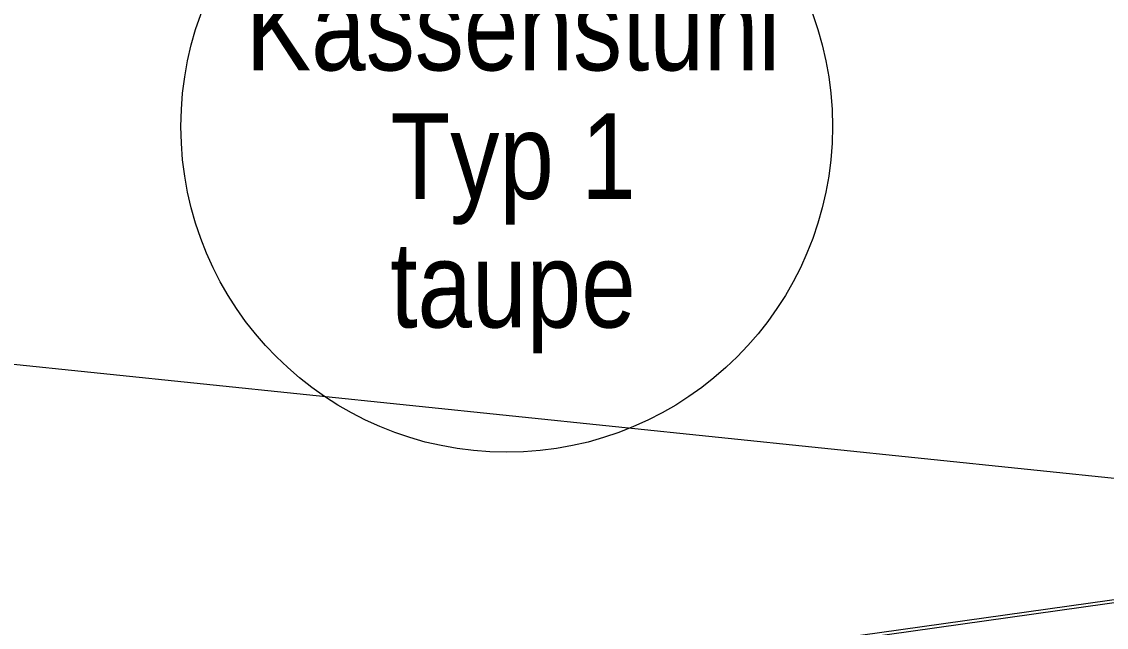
# Model space of a CAD drawing. Header units: millimetres. Extents: x 2027740 to 2136289, y -1533552 to -1491502.
# Drawn here: x 2099102 to 2099765, y -1503443 to -1503073 of the extents above; entities that cross this region are included whole.
import ezdxf

# ---------------------------------------------------------------- set-up
doc = ezdxf.new("R2010")
doc.units = ezdxf.units.MM
doc.header["$MEASUREMENT"] = 0
doc.linetypes.add('AUSGEZOGEN', pattern=[0])
doc.linetypes.add('DGN Style 2', pattern=[375.045563, 225.027338, -150.018225])
for name, color, linetype, lineweight in [('10_Einrichtung', 7, 'Continuous', 0), ('11_Schraffur', 9, 'Continuous', 0), ('16_Brandschutz_Radien', 94, 'DGN Style 2', 13)]:
    doc.layers.add(name, color=color, linetype=linetype, lineweight=lineweight)
doc.styles.add('Rossmann', font='ARIALN.TTF', dxfattribs={"height": 100})

# ---------------------------------------------------------------- blocks, each defined once
blk = doc.blocks.new('Kassenstuhl Typ 1 taupe')
at = {"layer": '10_Einrichtung', "color": 1, "linetype": 'Continuous', "lineweight": 0}
blk.add_circle((0, 0), 199.15, dxfattribs=at)
at = {"layer": '10_Einrichtung', "color": 1, "linetype": 'Continuous', "lineweight": 0, "insert": (3.85, -26.05), "char_height": 52.3634, "width": 235.7597, "attachment_point": 5, "line_spacing_factor": 0.9, "style": 'Rossmann'}
blk.add_mtext('\\C1;Kassenstuhl\\PTyp 1\\Ptaupe', dxfattribs=at)
blk = doc.blocks.new('*U847')
at = {"layer": '10_Einrichtung', "color": 1, "linetype": 'Continuous', "lineweight": 0}
for p, q in [((3.9159, 2.9733), (6.1699, 3.2901)), ((6.1392, 3.2656), (3.9187, 2.9535))]:
    blk.add_line(p, q, dxfattribs=at)
blk = doc.blocks.new('*U842')
at = {"layer": '10_Einrichtung', "color": 1, "linetype": 'Continuous', "lineweight": 0, "xscale": 0.01, "yscale": 0.01, "zscale": 0.01}
blk.add_blockref('Kassenstuhl Typ 1 taupe', (1.883, 5.4399), dxfattribs=at)
at = {"layer": '10_Einrichtung', "color": 1, "linetype": 'Continuous', "lineweight": 13}
blk.add_blockref('*U847', (0, -0.6615), dxfattribs=at)

msp = doc.modelspace()

# ---------------------------------------------------------------- hatches: boundary and pattern name
at = {"layer": '11_Schraffur', "linetype": 'AUSGEZOGEN', "ltscale": 10}
h = msp.add_hatch(dxfattribs=at)
h.set_pattern_fill('ANSI37', color=256, scale=0.1, pattern_type=2)
h.set_pattern_definition([(45, (1922704.878, -1372376.447), (-4.49012806, 4.49012806), []), (135, (1922704.878, -1372376.447), (-4.49012806, -4.49012806), [])])
edge = h.paths.add_edge_path(flags=17)
edge.add_arc((2102591.7336, -1501845.3678), 273.7465, 0, 360)
edge = h.paths.add_edge_path()
edge.add_arc((2102591.7336, -1501845.3678), 248.7465, 0, 360)
edge = h.paths.add_edge_path(flags=17)
edge.add_arc((2100242.4465, -1501810.0016), 273.7465, 0, 360)
edge = h.paths.add_edge_path()
edge.add_arc((2100242.4465, -1501810.0016), 248.7465, 0, 360)
edge = h.paths.add_edge_path(flags=17)
edge.add_arc((2094390.411, -1501829.4551), 273.7465, 0, 360)
edge = h.paths.add_edge_path()
edge.add_arc((2094390.411, -1501829.4551), 248.7465, 0, 360)
edge = h.paths.add_edge_path(flags=17)
edge.add_arc((2101727.5997, -1506848.6998), 273.7465, 0, 360)
edge = h.paths.add_edge_path()
edge.add_arc((2101727.5997, -1506848.6998), 248.7465, 0, 360)
edge = h.paths.add_edge_path(flags=17)
edge.add_arc((2099456.154, -1506841.7201), 273.7465, 0, 360)
edge = h.paths.add_edge_path()
edge.add_arc((2099456.154, -1506841.7201), 248.7465, 0, 360)
edge = h.paths.add_edge_path(flags=17)
edge.add_arc((2093552.6254, -1506823.5796), 273.7465, 0, 360)
edge = h.paths.add_edge_path()
edge.add_arc((2093552.6254, -1506823.5796), 248.7465, 0, 360)

# ---------------------------------------------------------------- linework, layer by layer
at = {"layer": '16_Brandschutz_Radien', "linetype": 'Continuous', "lineweight": 0, "flags": 128}
msp.add_lwpolyline([(2106314.9344, -1504028.423), (2081447.3552, -1501458.6948), (2082678.8261, -1501953.7551), (2082761.1758, -1501158.1709), (2081447.3552, -1501458.6948)], dxfattribs=at)

# ---------------------------------------------------------------- block references
at = {"layer": '10_Einrichtung', "color": 1, "linetype": 'Continuous', "lineweight": 0, "xscale": 99.99999999999999, "yscale": 99.99999999999999, "zscale": 99.99999999999999, "rotation": 7.421022849415388e-11}
msp.add_blockref('*U842', (2099210.0815, -1503680.96), dxfattribs=at)

doc.saveas('drawing.dxf')
